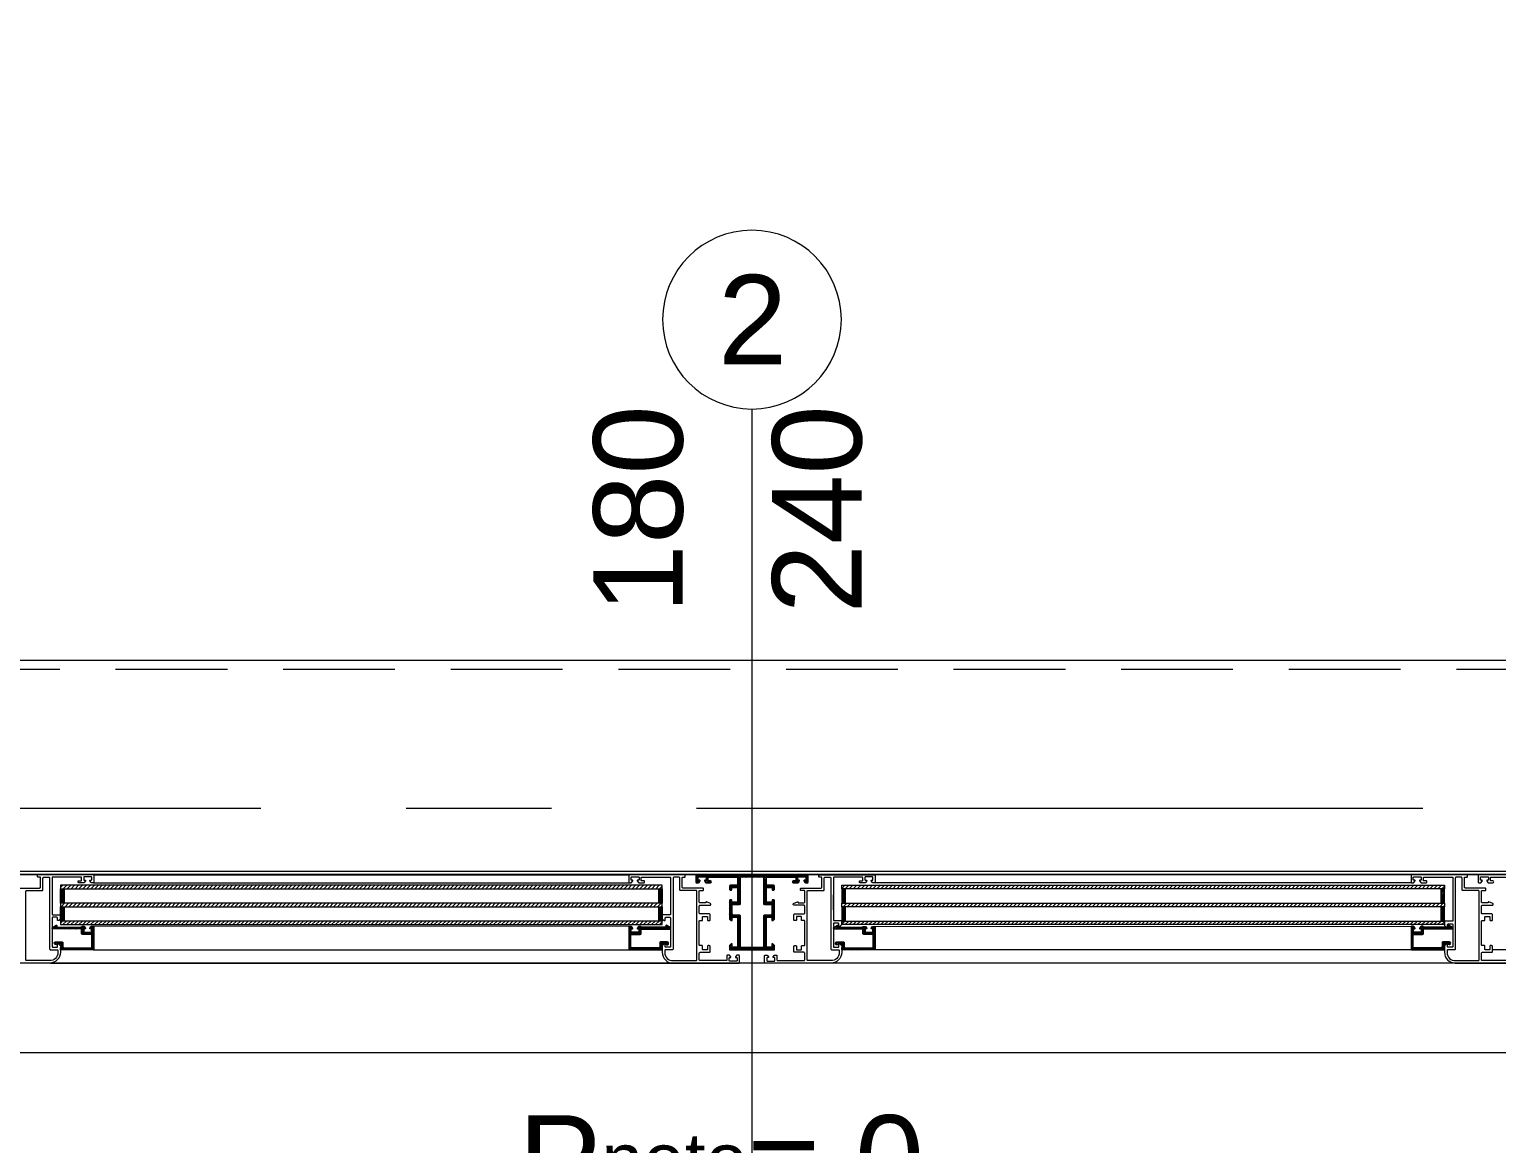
# Model space of a CAD drawing. Header units: centimetres. Extents: x 105417 to 110818, y -55119 to -48326.
# Drawn here: x 108108.4 to 108272.6, y -50709.9 to -50585.2 of the extents above; entities that cross this region are included whole.
import ezdxf

# ---------------------------------------------------------------- set-up
doc = ezdxf.new("R2010")
doc.units = ezdxf.units.CM
doc.header["$LTSCALE"] = 50
doc.header["$MEASUREMENT"] = 0
doc.linetypes.add('AXES', pattern=[2, 1.25, -0.25, 0.25, -0.25])
doc.linetypes.add('CACHE', pattern=[0.375, 0.25, -0.125])
doc.layers.get('0').update_dxf_attribs({"color": 8})
doc.layers.add('AXES', color=10, linetype='AXES')
doc.layers.add('COTE 50ème', color=1, linetype='Continuous')
doc.layers.add('MACONNERIE COUPE', color=7, linetype='Continuous', lineweight=30)
doc.layers.add('WINDOWS', color=21, linetype='Continuous', lineweight=5)
doc.styles.add('GENERATED_STYLE_1', font='arial.ttf')
doc.styles.add('RS_TXT_50', font='arial.ttf', dxfattribs={"height": 12.5})
doc.dimstyles.new('RS_50CM_LINEAIRE', dxfattribs={"dimscale": 5, "dimtxt": 12.5, "dimasz": 1.5, "dimexe": 1, "dimexo": 2.5, "dimgap": 1, "dimtad": 1, "dimdec": 1, "dimrnd": 0.5, "dimdsep": 46, "dimtxsty": 'RS_TXT_50', "dimblk1": 'ARCHTICK', "dimblk2": 'ARCHTICK', "dimsah": 1, "dimcen": 2.5, "dimdle": 1, "dimclrt": 4, "dimadec": 0, "dimazin": 2, "dimtfac": 1, "dimtdec": 1, "dimtix": 1, "dimtmove": 2, "dimatfit": 3, "dimfxl": 1, "dimtolj": 1, "dimtzin": 0, "dimarcsym": 0})
pattern_1 = [(135, (-46708.70849, -43852.52553), (-0.08838834765, -0.08838834765), [])]
pattern_2 = [(135, (-46708.9128, -43852.52553), (-0.2209708691, -0.2209708691), [])]

# ---------------------------------------------------------------- blocks, each defined once
blk = doc.blocks.new('DRITARE POS 2')
at = {"layer": 'WINDOWS'}
h = blk.add_hatch(dxfattribs=at)
h.set_pattern_fill('ANSI31', color=140, scale=2.5, angle=450)
h.set_pattern_definition(pattern_2)
h.paths.add_polyline_path([(-8.71, -80.01), (-8.71, -12.58), (-8.31, -12.58), (-8.31, -80.01)])
h.paths.add_polyline_path([(-6.71, -80.01), (-6.71, -12.58), (-6.31, -12.58), (-6.31, -80.01)])
h.paths.add_polyline_path([(-4.71, -80.02), (-4.71, -12.58), (-4.31, -12.58), (-4.31, -80.02)])
at = {"layer": 'WINDOWS', "transparency": 33554559}
h = blk.add_hatch(dxfattribs=at)
h.set_pattern_fill('ANSI31', color=140, angle=450)
h.set_pattern_definition([(135, (-46708.90849, -43835.52553), (-0.08838834765, -0.08838834765), [])])
h.paths.add_polyline_path([(-6.71, -12.58), (-8.31, -12.58), (-8.31, -12.98), (-6.71, -12.98)])
h.paths.add_polyline_path([(-4.71, -12.58), (-6.31, -12.58), (-6.31, -12.98), (-4.71, -12.98)])
h.paths.add_polyline_path([(-6.71, -79.61), (-8.31, -79.61), (-8.31, -80.01), (-6.71, -80.01)])
h.paths.add_polyline_path([(-4.71, -79.61), (-6.31, -79.61), (-6.31, -80.01), (-4.71, -80.01)])
h = blk.add_hatch(dxfattribs=at)
h.set_pattern_fill('ANSI31', color=256, angle=450)
h.set_pattern_definition([(135, (-46708.71279, -43842.46996), (-0.08838834765, -0.08838834765), [])])
h.paths.add_polyline_path([(-1.74, -12.58), (-1.74, -12.64), (-2.09, -12.64, -0.414214), (-2.15, -12.58), (-2.15, -12.21, -0.247394), (-2.13, -12.16, 1.657435), (-2.37, -12.03), (-2.37, -12.77, 0.414214), (-2.28, -12.86), (-1.81, -12.86, -0.414214), (-1.72, -12.95), (-1.72, -16, -0.414214), (-1.81, -16.09), (-3.16, -16.09, -0.414214), (-3.22, -16.03), (-3.22, -15.03, 0.414214), (-3.31, -14.93), (-3.76, -14.93, -0.414214), (-3.82, -14.88), (-3.82, -11.74, 0.737396), (-3.99, -11.69), (-4.23, -12.04, 0.603122), (-4.15, -12.19), (-4.08, -12.19, -0.414214), (-4.02, -12.25), (-4.02, -14.93), (-4.06, -14.93, 0.414214), (-4.12, -14.99), (-4.12, -15.19, 0.250765), (-4.09, -15.24), (-3.92, -15.37, 0.599022), (-3.84, -15.33), (-3.84, -15.25, -0.414214), (-3.78, -15.19), (-3.52, -15.19, -0.414214), (-3.46, -15.25), (-3.46, -16, -0.414214), (-3.52, -16.05), (-3.78, -16.05, -0.414214), (-3.84, -16), (-3.84, -15.92, 0.599022), (-3.92, -15.88), (-4.09, -16.01, 0.250765), (-4.12, -16.05), (-4.12, -16.26, 0.414214), (-4.06, -16.31), (-1.55, -16.31, 0.414214), (-1.5, -16.26), (-1.5, -12.64), (-1.5, -12.58)])
h = blk.add_hatch(dxfattribs=at)
h.set_pattern_fill('ANSI31', color=256, angle=450)
h.set_pattern_definition(pattern_1)
h.paths.add_polyline_path([(-1.49, -76.33, 0.414214), (-1.55, -76.27), (-4.06, -76.27, 0.414214), (-4.11, -76.33), (-4.11, -76.54, 0.250765), (-4.09, -76.58), (-3.92, -76.71, 0.599022), (-3.83, -76.67), (-3.83, -76.59, -0.414214), (-3.78, -76.54), (-3.51, -76.54, -0.414214), (-3.46, -76.59), (-3.46, -77.34, -0.414214), (-3.51, -77.39), (-3.78, -77.39, -0.414214), (-3.83, -77.34), (-3.83, -77.26, 0.599022), (-3.92, -77.22), (-4.09, -77.35, 0.250765), (-4.11, -77.39), (-4.11, -77.6, 0.414214), (-4.06, -77.66), (-4.02, -77.66), (-4.02, -80.34, -0.414214), (-4.07, -80.4), (-4.15, -80.4, 0.603122), (-4.23, -80.55), (-3.98, -80.9, 0.737396), (-3.81, -80.85), (-3.81, -77.71, -0.414214), (-3.76, -77.66), (-3.31, -77.66, 0.414214), (-3.22, -77.56), (-3.22, -76.55, -0.414214), (-3.16, -76.5), (-1.81, -76.5, -0.414214), (-1.72, -76.59), (-1.72, -79.63, -0.414214), (-1.81, -79.73), (-2.28, -79.73, 0.414214), (-2.37, -79.82), (-2.37, -80.56, 1.657435), (-2.12, -80.43, -0.247394), (-2.15, -80.38), (-2.15, -80.01, -0.414214), (-2.09, -79.95), (-1.74, -79.95), (-1.74, -80.01), (-1.49, -80.01), (-1.49, -79.95)])
at = {"layer": 'WINDOWS'}
h = blk.add_hatch(dxfattribs=at)
h.set_pattern_fill('ANSI31', color=256, angle=450)
h.set_pattern_definition(pattern_1)
h.paths.add_polyline_path([(-9.61, -85.22, -0.414214), (-9.56, -85.16), (-9.26, -85.16, -0.414214), (-9.2, -85.22), (-9.2, -85.44, 1), (-9, -85.44), (-9, -84.9, 0.250765), (-9.02, -84.86), (-9.19, -84.74, 0.599022), (-9.28, -84.79), (-9.28, -84.87, -0.414214), (-9.33, -84.92), (-9.59, -84.92, -0.414214), (-9.65, -84.87), (-9.65, -84.08, -0.414214), (-9.59, -84.03), (-9.33, -84.03, -0.414214), (-9.28, -84.08), (-9.28, -84.19, 0.599022), (-9.19, -84.24), (-9.02, -84.13, 0.250765), (-9, -84.08), (-9, -83.84, 0.414214), (-9.05, -83.78), (-9.84, -83.78, 0.414214), (-9.89, -83.84), (-9.89, -90.06), (-9.89, -96.27, 0.414214), (-9.84, -96.33), (-9.05, -96.33, 0.414214), (-9, -96.27), (-9, -96.03, 0.250765), (-9.02, -95.98), (-9.19, -95.87, 0.599022), (-9.28, -95.92), (-9.28, -96.03, -0.414214), (-9.33, -96.08), (-9.59, -96.08, -0.414214), (-9.65, -96.03), (-9.65, -95.24, -0.414214), (-9.59, -95.19), (-9.33, -95.19, -0.414214), (-9.28, -95.24), (-9.28, -95.32, 0.599022), (-9.19, -95.37), (-9.02, -95.25, 0.250765), (-9, -95.21), (-9, -94.68, 1), (-9.2, -94.68), (-9.2, -94.89, -0.414214), (-9.26, -94.95), (-9.56, -94.95, -0.414214), (-9.61, -94.89), (-9.61, -91.72, -0.414214), (-9.56, -91.66), (-8.83, -91.66, -0.414214), (-8.74, -91.75), (-8.74, -92.41, 0.414214), (-8.55, -92.59), (-8.29, -92.59, 0.198912), (-8.25, -92.58), (-8.19, -92.52, 0.198912), (-8.18, -92.48), (-8.18, -92.37, 0.414214), (-8.23, -92.31), (-8.4, -92.31, -0.414214), (-8.46, -92.26), (-8.46, -91.75, -0.414214), (-8.36, -91.66), (-6.91, -91.66, -0.414214), (-6.81, -91.75), (-6.81, -92.26, -0.414214), (-6.87, -92.31), (-7.04, -92.31, 0.414214), (-7.09, -92.37), (-7.09, -92.48, 0.198912), (-7.08, -92.52), (-7.02, -92.58, 0.198912), (-6.98, -92.59), (-4.97, -92.59, 0.198912), (-4.93, -92.58), (-4.78, -92.42, 0.198912), (-4.76, -92.38), (-4.76, -92.31, 0.414214), (-4.82, -92.26), (-5, -92.26, -0.340481), (-5.13, -92.16), (-5.13, -91.75, -0.414214), (-5.04, -91.66), (-1.87, -91.66, -0.414214), (-1.77, -91.75), (-1.77, -92.16, -0.414214), (-1.87, -92.26), (-2.09, -92.26, 0.414214), (-2.15, -92.31), (-2.15, -92.38, 0.198912), (-2.13, -92.42), (-1.98, -92.58, 0.198912), (-1.94, -92.59), (-1.55, -92.59, 0.414214), (-1.49, -92.54), (-1.49, -90.06), (-1.49, -87.57, 0.414214), (-1.55, -87.52), (-1.94, -87.52, 0.198912), (-1.98, -87.53), (-2.13, -87.69, 0.198912), (-2.15, -87.73), (-2.15, -87.8, 0.414214), (-2.09, -87.85), (-1.87, -87.85, -0.414214), (-1.77, -87.95), (-1.77, -88.36, -0.414214), (-1.87, -88.45), (-5.04, -88.45, -0.414214), (-5.13, -88.36), (-5.13, -87.95, -0.340481), (-5, -87.85), (-4.82, -87.85, 0.414214), (-4.76, -87.8), (-4.76, -87.73, 0.198912), (-4.78, -87.69), (-4.93, -87.53, 0.198912), (-4.97, -87.52), (-6.98, -87.52, 0.198912), (-7.02, -87.53), (-7.08, -87.59, 0.198912), (-7.09, -87.63), (-7.09, -87.74, 0.414214), (-7.04, -87.8), (-6.87, -87.8, -0.414214), (-6.81, -87.85), (-6.81, -88.36, -0.414214), (-6.91, -88.45), (-8.36, -88.45, -0.414214), (-8.46, -88.36), (-8.46, -87.85, -0.414214), (-8.4, -87.8), (-8.23, -87.8, 0.414214), (-8.18, -87.74), (-8.18, -87.63, 0.198912), (-8.19, -87.59), (-8.25, -87.53, 0.198912), (-8.29, -87.52), (-8.55, -87.52, 0.414214), (-8.74, -87.7), (-8.74, -88.36, -0.414214), (-8.83, -88.45), (-9.56, -88.45, -0.414214), (-9.61, -88.39)])
h.paths.add_polyline_path([(-9.56, -88.73), (-6.63, -88.73), (-6.53, -88.64), (-6.53, -87.89), (-6.44, -87.8), (-5.51, -87.8), (-5.41, -87.89), (-5.41, -88.64), (-5.32, -88.73), (-1.83, -88.73), (-1.77, -88.79), (-1.77, -90.06), (-1.77, -91.32), (-1.83, -91.38), (-5.32, -91.38), (-5.41, -91.47), (-5.41, -92.22), (-5.51, -92.31), (-6.44, -92.31), (-6.53, -92.22), (-6.53, -91.47), (-6.63, -91.38), (-9.56, -91.38), (-9.61, -91.32), (-9.61, -90.06), (-9.61, -88.79)], flags=16)
h = blk.add_hatch(dxfattribs=at)
h.set_pattern_fill('ANSI31', color=140, scale=2.5, angle=450)
h.set_pattern_definition(pattern_2)
h.paths.add_polyline_path([(-8.71, -100.09), (-8.71, -167.42), (-8.31, -167.42), (-8.31, -100.09)])
h.paths.add_polyline_path([(-6.71, -100.09), (-6.71, -167.42), (-6.31, -167.42), (-6.31, -100.09)])
h.paths.add_polyline_path([(-4.71, -100.09), (-4.71, -167.42), (-4.31, -167.42), (-4.31, -100.09)])
at = {"layer": 'WINDOWS', "transparency": 33554559}
h = blk.add_hatch(dxfattribs=at)
h.set_pattern_fill('ANSI31', color=140, angle=450)
h.set_pattern_definition([(135, (-46708.90849, -43869.52553), (-0.08838834765, -0.08838834765), [])])
h.paths.add_polyline_path([(-6.71, -167.42), (-8.31, -167.42), (-8.31, -167.02), (-6.71, -167.02)])
h.paths.add_polyline_path([(-4.71, -167.42), (-6.31, -167.42), (-6.31, -167.02), (-4.71, -167.02)])
h.paths.add_polyline_path([(-6.71, -100.49), (-8.31, -100.49), (-8.31, -100.09), (-6.71, -100.09)])
h.paths.add_polyline_path([(-4.71, -100.49), (-6.31, -100.49), (-6.31, -100.09), (-4.71, -100.09)])
h = blk.add_hatch(dxfattribs=at)
h.set_pattern_fill('ANSI31', color=256, angle=450)
h.set_pattern_definition(pattern_1)
h.paths.add_polyline_path([(-1.49, -100.16), (-1.49, -100.1), (-1.74, -100.1), (-1.74, -100.16), (-2.09, -100.16, -0.414214), (-2.15, -100.1), (-2.15, -99.73, -0.247394), (-2.12, -99.68, 1.657435), (-2.37, -99.55), (-2.37, -100.29, 0.414214), (-2.28, -100.38), (-1.81, -100.38, -0.414214), (-1.72, -100.48), (-1.72, -103.52, -0.414214), (-1.81, -103.61), (-3.16, -103.61, -0.414214), (-3.22, -103.56), (-3.22, -102.55, 0.414214), (-3.31, -102.46), (-3.76, -102.46, -0.414214), (-3.81, -102.4), (-3.81, -99.26, 0.737396), (-3.98, -99.21), (-4.23, -99.57, 0.603122), (-4.15, -99.71), (-4.07, -99.71, -0.414214), (-4.02, -99.77), (-4.02, -102.46), (-4.06, -102.46, 0.414214), (-4.11, -102.51), (-4.11, -102.72, 0.250765), (-4.09, -102.76), (-3.92, -102.89, 0.599022), (-3.83, -102.85), (-3.83, -102.77, -0.414214), (-3.78, -102.72), (-3.51, -102.72, -0.414214), (-3.46, -102.77), (-3.46, -103.52, -0.414214), (-3.51, -103.58), (-3.78, -103.58, -0.414214), (-3.83, -103.52), (-3.83, -103.44, 0.599022), (-3.92, -103.4), (-4.09, -103.53, 0.250765), (-4.11, -103.58), (-4.11, -103.78, 0.414214), (-4.06, -103.84), (-1.55, -103.84, 0.414214), (-1.49, -103.78)])
h = blk.add_hatch(dxfattribs=at)
h.set_pattern_fill('ANSI31', color=256, angle=450)
h.set_pattern_definition([(135, (-46708.71279, -43862.46996), (-0.08838834765, -0.08838834765), [])])
h.paths.add_polyline_path([(-1.72, -167.05, -0.414214), (-1.81, -167.14), (-2.28, -167.14, 0.414214), (-2.37, -167.23), (-2.37, -167.97, 1.835735), (-2.15, -167.82), (-2.15, -167.36), (-1.74, -167.36), (-1.5, -167.42), (-1.5, -163.74, 0.414214), (-1.55, -163.69), (-4.06, -163.69, 0.414214), (-4.12, -163.74), (-4.12, -163.95, 0.250765), (-4.09, -163.99), (-3.92, -164.12, 0.599022), (-3.84, -164.08), (-3.84, -163.95), (-3.46, -163.95), (-3.46, -164.81), (-3.84, -164.81), (-3.84, -164.67, 0.649779), (-3.93, -164.63), (-4.1, -164.76, 0.212283), (-4.12, -164.81), (-4.12, -165.01, 0.414214), (-4.06, -165.07), (-4.02, -165.07), (-4.02, -167.81), (-4.15, -167.81, 0.603122), (-4.23, -167.96), (-3.99, -168.31, 0.737396), (-3.82, -168.26), (-3.82, -165.07), (-3.31, -165.07, 0.414214), (-3.22, -164.97), (-3.22, -163.91), (-1.81, -163.91, -0.414214), (-1.72, -164)])
at = {"layer": 'WINDOWS', "color": 165, "linetype": 'CACHE'}
blk.add_line((-32.9, -180), (-32.9, 0), dxfattribs=at)
at = {"layer": 'WINDOWS'}
for p, q in [((-1.5, -4.97), (-1.5, -7.22)), ((-9.9, -8.75), (-9.9, -10.08)), ((-0.01, -11.48), (0, -81.19)), ((-9.89, -16.28), (-9.89, -76.34)), ((-9, -16.26), (-9, -76.34)), ((-4.11, -76.33), (-4.12, -16.26)), ((-1.5, -16.26), (-1.49, -76.33)), ((-5.98, -80.95), (-7.66, -80.95)), ((-0.01, -168.52), (0, -98.92)), ((-9.89, -163.72), (-9.89, -103.78)), ((-9, -163.74), (-9, -103.78)), ((-4.11, -103.78), (-4.12, -163.74)), ((-1.5, -163.74), (-1.49, -103.78)), ((-9.9, -171.27), (-9.9, -169.89))]:
    blk.add_line(p, q, dxfattribs=at)
at = {"layer": 'WINDOWS', "color": 165}
blk.add_line((-61.99, -90.06), (34.01, -90.06), dxfattribs=at)
for points in [[(-9.9, 0), (-9.9, -180), (-33.9, -180), (-33.9, 0)], [(-10.3, -179.6), (-10.3, -0.4), (-9.9, 0), (-9.9, -180)], [(0, 0), (0, -180), (10, -180), (10, 0)]]:
    blk.add_lwpolyline(points, close=True, dxfattribs=at)
at = {"layer": 'WINDOWS'}
for points in [[(-9.9, -0.06), (-9.9, -8.75, 0.414214), (-9.84, -8.81), (-9.06, -8.81, 0.414214), (-9, -8.75), (-9, -8.51, 0.250765), (-9.03, -8.47), (-9.19, -8.35, 0.599022), (-9.28, -8.4), (-9.28, -8.51, -0.414214), (-9.34, -8.57), (-9.6, -8.57, -0.414214), (-9.65, -8.51), (-9.65, -7.73, -0.414214), (-9.6, -7.67), (-9.34, -7.67, -0.414214), (-9.28, -7.73), (-9.28, -7.8, 0.599022), (-9.19, -7.85), (-9.03, -7.74, 0.250765), (-9, -7.69), (-9, -7.16, 1), (-9.21, -7.16), (-9.21, -7.37, -0.414214), (-9.26, -7.43), (-9.56, -7.43, -0.414214), (-9.62, -7.37), (-9.62, -4.2, -0.414214)], [(-0.28, -5.39), (-0.28, -8.34, -0.414214), (-0.38, -8.44), (-1.12, -8.44, -0.414214), (-1.22, -8.34), (-1.22, -7.32, 0.414214), (-1.31, -7.22), (-1.87, -7.22, 0.414214), (-1.96, -7.32), (-1.96, -7.45, 0.414214), (-1.91, -7.5), (-1.55, -7.5, -0.414214), (-1.5, -7.56), (-1.5, -8.01, -0.414214), (-1.55, -8.06), (-1.91, -8.06, 0.414214), (-1.96, -8.12), (-1.96, -8.38, -0.414214), (-2.02, -8.44), (-4.71, -8.44, -0.414214), (-4.76, -8.38), (-4.76, -8.12, 0.414214), (-4.82, -8.06), (-5.17, -8.06, -0.414214), (-5.23, -8.01), (-5.23, -7.56, -0.414214), (-5.17, -7.5), (-4.82, -7.5, 0.414214), (-4.76, -7.45), (-4.76, -7.32, 0.414214), (-4.86, -7.22), (-5.42, -7.22, 0.414214), (-5.51, -7.32), (-5.51, -8.34, -0.414214), (-5.6, -8.44), (-6.39, -8.44, -0.414214), (-6.48, -8.34), (-6.48, -7.22, 0.809546), (-6.66, -7.19), (-6.85, -7.61, 0.543142), (-6.8, -7.69, -0.414214), (-6.74, -7.75), (-6.74, -8.34, -0.414214), (-6.84, -8.44), (-8.07, -8.44, -0.414214), (-8.12, -8.38), (-8.12, -8.03, 0.414214), (-8.18, -7.97), (-8.35, -7.97, 0.414214), (-8.4, -8.03), (-8.4, -10.25, -0.414214), (-8.5, -10.34), (-9.56, -10.34, -0.414214), (-9.62, -10.29), (-9.62, -10.08, 0.414214), (-9.67, -10.02), (-9.84, -10.02, 0.414214), (-9.9, -10.08), (-9.9, -16.26, 0.414214), (-9.84, -16.31), (-9.06, -16.31, 0.414214), (-9, -16.26), (-9, -16.05, 0.250765), (-9.03, -16.01), (-9.19, -15.88, 0.599022), (-9.28, -15.92), (-9.28, -16.02, -0.414214), (-9.34, -16.07), (-9.6, -16.07, -0.414214), (-9.65, -16.02), (-9.65, -15.23, -0.414214), (-9.6, -15.18), (-9.34, -15.18, -0.414214), (-9.28, -15.23), (-9.28, -15.33, 0.599022), (-9.19, -15.37), (-9.03, -15.24, 0.250765), (-9, -15.19), (-9, -14.62, 0.414214), (-9.06, -14.56), (-9.15, -14.56, 0.414214), (-9.21, -14.62), (-9.21, -14.88, -0.414214), (-9.26, -14.93), (-9.56, -14.93, -0.414214), (-9.62, -14.88), (-9.62, -11.7, -0.414214), (-9.56, -11.65), (-4.73, -11.65, -0.414214), (-4.68, -11.7), (-4.68, -12.53, 0.414214), (-4.62, -12.58), (-4.23, -12.58, 0.198912), (-4.19, -12.56), (-4.04, -12.41, 0.198912), (-4.02, -12.37), (-4.02, -12.3, 0.414214), (-4.08, -12.25), (-4.3, -12.25, -0.414214), (-4.4, -12.15), (-4.4, -11.74, -0.414214), (-4.3, -11.65), (-1.87, -11.65, -0.414214), (-1.78, -11.74), (-1.78, -12.15, -0.414214), (-1.87, -12.25), (-2.09, -12.25, 0.414214), (-2.15, -12.3), (-2.15, -12.37, 0.198912), (-2.13, -12.41), (-1.98, -12.56, 0.198912), (-1.94, -12.58), (-1.22, -12.58, 0.414214), (0, -11.37), (0, -4.01, 0.414214)], [(-8.4, -171.97), (-8.4, -169.75, 0.414214), (-8.5, -169.66), (-9.56, -169.66, 0.414214), (-9.62, -169.71), (-9.62, -169.92, -0.414214), (-9.67, -169.98), (-9.84, -169.98, -0.414214), (-9.9, -169.92), (-9.9, -163.74, -0.414214), (-9.84, -163.69), (-9.06, -163.69, -0.414214), (-9, -163.74), (-9, -163.95, -0.250765), (-9.03, -163.99), (-9.19, -164.12, -0.599022), (-9.28, -164.08), (-9.28, -163.98, 0.414214), (-9.34, -163.93), (-9.6, -163.93, 0.414214), (-9.65, -163.98), (-9.65, -164.77, 0.414214), (-9.6, -164.82), (-9.34, -164.82, 0.414214), (-9.28, -164.77), (-9.28, -164.67, -0.599022), (-9.19, -164.63), (-9.03, -164.76, -0.250765), (-9, -164.81), (-9, -165.38, -0.414214), (-9.06, -165.44), (-9.15, -165.44, -0.414214), (-9.21, -165.38), (-9.21, -165.12, 0.414214), (-9.26, -165.07), (-9.56, -165.07, 0.414214), (-9.62, -165.12), (-9.62, -168.3, 0.414214), (-9.56, -168.35), (-5.47, -168.35, 0.414214), (-5.42, -168.3), (-5.42, -167.47, -0.414214), (-5.36, -167.42), (-4.97, -167.42, -0.198912), (-4.93, -167.44), (-4.78, -167.59, -0.198912), (-4.76, -167.63), (-4.76, -167.7, -0.414214), (-4.82, -167.75), (-5.04, -167.75, 0.414214), (-5.14, -167.85), (-5.14, -168.26, 0.414214), (-5.04, -168.35), (-1.87, -168.35, 0.414214), (-1.78, -168.26), (-1.78, -167.85, 0.414214), (-1.87, -167.75), (-2.09, -167.75, -0.414214), (-2.15, -167.7), (-2.15, -167.63, -0.198912), (-2.13, -167.59), (-1.98, -167.44, -0.198912), (-1.94, -167.42), (-1.22, -167.42, -0.414214), (0, -168.63), (0, -175.99, -0.414214)]]:
    blk.add_lwpolyline(points, format="xyb", dxfattribs=at)
for points in [[(-9.9, -180), (-9.9, 0), (0, 0), (0, -180)], [(-1.77, -90.06), (-1.77, -88.79), (-1.83, -88.73), (-5.32, -88.73), (-5.41, -88.64), (-5.41, -87.89), (-5.51, -87.8), (-6.44, -87.8), (-6.53, -87.89), (-6.53, -88.64), (-6.63, -88.73), (-9.56, -88.73), (-9.61, -88.79), (-9.61, -90.06), (-9.61, -91.32), (-9.56, -91.38), (-6.63, -91.38), (-6.53, -91.47), (-6.53, -92.22), (-6.44, -92.31), (-5.51, -92.31), (-5.41, -92.22), (-5.41, -91.47), (-5.32, -91.38), (-1.83, -91.38), (-1.77, -91.32)]]:
    blk.add_lwpolyline(points, close=True, dxfattribs=at)
for points in [[(-1.5, -12.21, 0.414214), (-1.4, -12.3), (-1.18, -12.3), (-1.18, -12.3, 0.414214), (-0.28, -11.37), (-0.28, -8.77, 0.414214), (-0.34, -8.72), (-8.07, -8.72, 0.414214), (-8.12, -8.77), (-8.12, -10.53, -0.414214), (-8.22, -10.62), (-9.52, -10.62, 0.414214), (-9.62, -10.71), (-9.62, -11.27, 0.414214), (-9.52, -11.37), (-1.59, -11.37, -0.414214), (-1.5, -11.46)], [(-1.74, -12.64), (-2.09, -12.64, -0.414214), (-2.15, -12.58), (-2.15, -12.21, -0.247394), (-2.13, -12.16, 1.657435), (-2.37, -12.03), (-2.37, -12.77, 0.414214), (-2.28, -12.86), (-1.81, -12.86, -0.414214), (-1.72, -12.95), (-1.72, -16, -0.414214), (-1.81, -16.09), (-3.16, -16.09, -0.414214), (-3.22, -16.03), (-3.22, -15.03, 0.414214), (-3.31, -14.93), (-3.76, -14.93, -0.414214), (-3.82, -14.88), (-3.82, -11.74, 0.737396), (-3.99, -11.69), (-4.23, -12.04, 0.603122), (-4.15, -12.19), (-4.08, -12.19, -0.414214), (-4.02, -12.25), (-4.02, -14.93), (-4.06, -14.93, 0.414214), (-4.12, -14.99), (-4.12, -15.19, 0.250765), (-4.09, -15.24), (-3.92, -15.37, 0.599022), (-3.84, -15.33), (-3.84, -15.25, -0.414214), (-3.78, -15.19), (-3.52, -15.19, -0.414214), (-3.46, -15.25), (-3.46, -16, -0.414214), (-3.52, -16.05), (-3.78, -16.05, -0.414214), (-3.84, -16), (-3.84, -15.92, 0.599022), (-3.92, -15.88), (-4.09, -16.01, 0.250765), (-4.12, -16.05), (-4.12, -16.26, 0.414214), (-4.06, -16.31), (-1.55, -16.31, 0.414214), (-1.5, -16.26), (-1.5, -12.64), (-1.5, -12.58), (-1.74, -12.58)], [(0, -88.58, -0.414214), (-0.06, -88.64), (-0.84, -88.64, -0.414214), (-0.9, -88.58), (-0.9, -88.38, -0.250765), (-0.87, -88.33), (-0.7, -88.2, -0.599022), (-0.62, -88.24), (-0.62, -88.34, 0.414214), (-0.56, -88.39), (-0.3, -88.39, 0.414214), (-0.24, -88.34), (-0.24, -87.55, 0.414214), (-0.3, -87.5), (-0.56, -87.5, 0.414214), (-0.62, -87.55), (-0.62, -87.65, -0.599022), (-0.7, -87.69), (-0.87, -87.56, -0.250765), (-0.9, -87.52), (-0.9, -87.31, -0.414214), (-0.84, -87.26), (-0.34, -87.26, 0.414214), (-0.28, -87.2), (-0.28, -84.25, 0.414214), (-0.37, -84.16), (-1.12, -84.16, 0.414214), (-1.21, -84.25), (-1.21, -85.28, -0.414214), (-1.31, -85.37), (-1.87, -85.37, -0.414214), (-1.96, -85.28), (-1.96, -85.15, -0.414214), (-1.9, -85.09), (-1.55, -85.09, 0.414214), (-1.49, -85.03), (-1.49, -84.59, 0.414214), (-1.55, -84.53), (-1.9, -84.53, -0.414214), (-1.96, -84.47), (-1.96, -84.21, 0.414214), (-2.02, -84.16), (-4.7, -84.16, 0.414214), (-4.76, -84.21), (-4.76, -84.47, -0.414214), (-4.82, -84.53), (-5.17, -84.53, 0.414214), (-5.23, -84.59), (-5.23, -85.03, 0.414214), (-5.17, -85.09), (-4.82, -85.09, -0.414214), (-4.76, -85.15), (-4.76, -85.28, -0.414214), (-4.85, -85.37), (-5.41, -85.37, -0.414214), (-5.51, -85.28), (-5.51, -84.25, 0.414214), (-5.6, -84.16), (-6.38, -84.16, 0.414214), (-6.48, -84.25), (-6.48, -85.37, -0.809546), (-6.66, -85.41), (-6.85, -84.98, -0.543142), (-6.79, -84.9, 0.414214), (-6.74, -84.85), (-6.74, -84.25, 0.414214), (-6.83, -84.16), (-8.06, -84.16, 0.414214), (-8.12, -84.21), (-8.12, -84.57, -0.414214), (-8.18, -84.62), (-8.34, -84.62, -0.414214), (-8.4, -84.57), (-8.4, -82.35, 0.414214), (-8.49, -82.25), (-9.56, -82.25, 0.414214), (-9.61, -82.31), (-9.61, -82.51, -0.414214), (-9.67, -82.57), (-9.84, -82.57, -0.414214), (-9.89, -82.51), (-9.89, -76.34, -0.414214), (-9.84, -76.28), (-9.05, -76.28, -0.414214), (-9, -76.34), (-9, -76.54, -0.250765), (-9.02, -76.59), (-9.19, -76.72, -0.599022), (-9.28, -76.67), (-9.28, -76.58, 0.414214), (-9.33, -76.52), (-9.59, -76.52, 0.414214), (-9.65, -76.58), (-9.65, -77.36, 0.414214), (-9.59, -77.42), (-9.33, -77.42, 0.414214), (-9.28, -77.36), (-9.28, -77.27, -0.599022), (-9.19, -77.22), (-9.02, -77.35, -0.250765), (-9, -77.4), (-9, -77.98, -0.414214), (-9.05, -78.03), (-9.15, -78.03, -0.414214), (-9.2, -77.98), (-9.2, -77.72, 0.414214), (-9.26, -77.66), (-9.56, -77.66, 0.414214), (-9.61, -77.72), (-9.61, -80.89, 0.414214), (-9.56, -80.95), (-4.82, -80.95, 0.414214), (-4.76, -80.89), (-4.76, -80.07, -0.414214), (-4.71, -80.01), (-4.32, -80.01, -0.198912), (-4.28, -80.03), (-4.13, -80.18, -0.198912), (-4.11, -80.22), (-4.11, -80.29, -0.414214), (-4.17, -80.35), (-4.39, -80.35, 0.414214), (-4.48, -80.44), (-4.48, -80.85, 0.414214), (-4.39, -80.95), (-1.87, -80.95, 0.414214), (-1.77, -80.85), (-1.77, -80.44, 0.414214), (-1.87, -80.35), (-2.09, -80.35, -0.414214), (-2.15, -80.29), (-2.15, -80.22, -0.198912), (-2.13, -80.18), (-1.98, -80.03, -0.198912), (-1.94, -80.01), (-1.21, -80.01, -0.414214), (0, -81.23)], [(-1.74, -79.95), (-2.09, -79.95, 0.414214), (-2.15, -80.01), (-2.15, -80.38, 0.247394), (-2.12, -80.43, -1.657435), (-2.37, -80.56), (-2.37, -79.82, -0.414214), (-2.28, -79.73), (-1.81, -79.73, 0.414214), (-1.72, -79.63), (-1.72, -76.59, 0.414214), (-1.81, -76.5), (-3.16, -76.5, 0.414214), (-3.22, -76.55), (-3.22, -77.56, -0.414214), (-3.31, -77.66), (-3.76, -77.66, 0.414214), (-3.81, -77.71), (-3.81, -80.85, -0.737396), (-3.98, -80.9), (-4.23, -80.55, -0.603122), (-4.15, -80.4), (-4.07, -80.4, 0.414214), (-4.02, -80.34), (-4.02, -77.66), (-4.06, -77.66, -0.414214), (-4.11, -77.6), (-4.11, -77.39, -0.250765), (-4.09, -77.35), (-3.92, -77.22, -0.599022), (-3.83, -77.26), (-3.83, -77.34, 0.414214), (-3.78, -77.39), (-3.51, -77.39, 0.414214), (-3.46, -77.34), (-3.46, -76.59, 0.414214), (-3.51, -76.54), (-3.78, -76.54, 0.414214), (-3.83, -76.59), (-3.83, -76.67, -0.599022), (-3.92, -76.71), (-4.09, -76.58, -0.250765), (-4.11, -76.54), (-4.11, -76.33, -0.414214), (-4.06, -76.27), (-1.55, -76.27, -0.414214), (-1.49, -76.33), (-1.49, -79.95), (-1.49, -80.01), (-1.74, -80.01)], [(-1.49, -80.39, -0.414214), (-1.4, -80.29), (-1.18, -80.29), (-1.18, -80.29, -0.414214), (-0.28, -81.23), (-0.28, -83.82, -0.414214), (-0.34, -83.88), (-8.06, -83.88, -0.414214), (-8.12, -83.82), (-8.12, -82.07, 0.414214), (-8.21, -81.97), (-9.52, -81.97, -0.414214), (-9.61, -81.88), (-9.61, -81.32, -0.414214), (-9.52, -81.23), (-1.59, -81.23, 0.414214), (-1.49, -81.13)], [(-1.49, -90.06), (-1.49, -87.57, 0.414214), (-1.55, -87.52), (-1.94, -87.52, 0.198912), (-1.98, -87.53), (-2.13, -87.69, 0.198912), (-2.15, -87.73), (-2.15, -87.8, 0.414214), (-2.09, -87.85), (-1.87, -87.85, -0.414214), (-1.77, -87.95), (-1.77, -88.36, -0.414214), (-1.87, -88.45), (-5.04, -88.45, -0.414214), (-5.13, -88.36), (-5.13, -87.95, -0.340481), (-5, -87.85), (-4.82, -87.85, 0.414214), (-4.76, -87.8), (-4.76, -87.73, 0.198912), (-4.78, -87.69), (-4.93, -87.53, 0.198912), (-4.97, -87.52), (-6.98, -87.52, 0.198912), (-7.02, -87.53), (-7.08, -87.59, 0.198912), (-7.09, -87.63), (-7.09, -87.74, 0.414214), (-7.04, -87.8), (-6.87, -87.8, -0.414214), (-6.81, -87.85), (-6.81, -88.36, -0.414214), (-6.91, -88.45), (-8.36, -88.45, -0.414214), (-8.46, -88.36), (-8.46, -87.85, -0.414214), (-8.4, -87.8), (-8.23, -87.8, 0.414214), (-8.18, -87.74), (-8.18, -87.63, 0.198912), (-8.19, -87.59), (-8.25, -87.53, 0.198912), (-8.29, -87.52), (-8.55, -87.52, 0.414214), (-8.74, -87.7), (-8.74, -88.36, -0.414214), (-8.83, -88.45), (-9.56, -88.45, -0.414214), (-9.61, -88.39), (-9.61, -85.22, -0.414214), (-9.56, -85.16), (-9.26, -85.16, -0.414214), (-9.2, -85.22), (-9.2, -85.44, 1), (-9, -85.44), (-9, -84.9, 0.250765), (-9.02, -84.86), (-9.19, -84.74, 0.599022), (-9.28, -84.79), (-9.28, -84.87, -0.414214), (-9.33, -84.92), (-9.59, -84.92, -0.414214), (-9.65, -84.87), (-9.65, -84.08, -0.414214), (-9.59, -84.03), (-9.33, -84.03, -0.414214), (-9.28, -84.08), (-9.28, -84.19, 0.599022), (-9.19, -84.24), (-9.02, -84.13, 0.250765), (-9, -84.08), (-9, -83.84, 0.414214), (-9.05, -83.78), (-9.84, -83.78, 0.414214), (-9.89, -83.84), (-9.89, -90.06), (-9.89, -96.27, 0.414214), (-9.84, -96.33), (-9.05, -96.33, 0.414214), (-9, -96.27), (-9, -96.03, 0.250765), (-9.02, -95.98), (-9.19, -95.87, 0.599022), (-9.28, -95.92), (-9.28, -96.03, -0.414214), (-9.33, -96.08), (-9.59, -96.08, -0.414214), (-9.65, -96.03), (-9.65, -95.24, -0.414214), (-9.59, -95.19), (-9.33, -95.19, -0.414214), (-9.28, -95.24), (-9.28, -95.32, 0.599022), (-9.19, -95.37), (-9.02, -95.25, 0.250765), (-9, -95.21), (-9, -94.68, 1), (-9.2, -94.68), (-9.2, -94.89, -0.414214), (-9.26, -94.95), (-9.56, -94.95, -0.414214), (-9.61, -94.89), (-9.61, -91.72, -0.414214), (-9.56, -91.66), (-8.83, -91.66, -0.414214), (-8.74, -91.75), (-8.74, -92.41, 0.414214), (-8.55, -92.59), (-8.29, -92.59, 0.198912), (-8.25, -92.58), (-8.19, -92.52, 0.198912), (-8.18, -92.48), (-8.18, -92.37, 0.414214), (-8.23, -92.31), (-8.4, -92.31, -0.414214), (-8.46, -92.26), (-8.46, -91.75, -0.414214), (-8.36, -91.66), (-6.91, -91.66, -0.414214), (-6.81, -91.75), (-6.81, -92.26, -0.414214), (-6.87, -92.31), (-7.04, -92.31, 0.414214), (-7.09, -92.37), (-7.09, -92.48, 0.198912), (-7.08, -92.52), (-7.02, -92.58, 0.198912), (-6.98, -92.59), (-4.97, -92.59, 0.198912), (-4.93, -92.58), (-4.78, -92.42, 0.198912), (-4.76, -92.38), (-4.76, -92.31, 0.414214), (-4.82, -92.26), (-5, -92.26, -0.340481), (-5.13, -92.16), (-5.13, -91.75, -0.414214), (-5.04, -91.66), (-1.87, -91.66, -0.414214), (-1.77, -91.75), (-1.77, -92.16, -0.414214), (-1.87, -92.26), (-2.09, -92.26, 0.414214), (-2.15, -92.31), (-2.15, -92.38, 0.198912), (-2.13, -92.42), (-1.98, -92.58, 0.198912), (-1.94, -92.59), (-1.55, -92.59, 0.414214), (-1.49, -92.54)], [(0, -91.53, 0.414214), (-0.06, -91.47), (-0.84, -91.47, 0.414214), (-0.9, -91.53), (-0.9, -91.74, 0.250765), (-0.87, -91.78), (-0.7, -91.91, 0.599022), (-0.62, -91.87), (-0.62, -91.77, -0.414214), (-0.56, -91.72), (-0.3, -91.72, -0.414214), (-0.24, -91.77), (-0.24, -92.56, -0.414214), (-0.3, -92.61), (-0.56, -92.61, -0.414214), (-0.62, -92.56), (-0.62, -92.46, 0.599022), (-0.7, -92.42), (-0.87, -92.55, 0.250765), (-0.9, -92.59), (-0.9, -92.8, 0.414214), (-0.84, -92.86), (-0.34, -92.86, -0.414214), (-0.28, -92.91), (-0.28, -95.86, -0.414214), (-0.37, -95.95), (-1.12, -95.95, -0.414214), (-1.21, -95.86), (-1.21, -94.83, 0.414214), (-1.31, -94.74), (-1.87, -94.74, 0.414214), (-1.96, -94.83), (-1.96, -94.96, 0.414214), (-1.9, -95.02), (-1.55, -95.02, -0.414214), (-1.49, -95.08), (-1.49, -95.52, -0.414214), (-1.55, -95.58), (-1.9, -95.58, 0.414214), (-1.96, -95.64), (-1.96, -95.9, -0.414214), (-2.02, -95.95), (-4.7, -95.95, -0.414214), (-4.76, -95.9), (-4.76, -95.64, 0.414214), (-4.82, -95.58), (-5.17, -95.58, -0.414214), (-5.23, -95.52), (-5.23, -95.08, -0.414214), (-5.17, -95.02), (-4.82, -95.02, 0.414214), (-4.76, -94.96), (-4.76, -94.83, 0.414214), (-4.85, -94.74), (-5.41, -94.74, 0.414214), (-5.51, -94.83), (-5.51, -95.86, -0.414214), (-5.6, -95.95), (-6.38, -95.95, -0.414214), (-6.48, -95.86), (-6.48, -94.74, 0.809546), (-6.66, -94.7), (-6.85, -95.13, 0.543142), (-6.79, -95.21, -0.414214), (-6.74, -95.26), (-6.74, -95.86, -0.414214), (-6.83, -95.95), (-8.06, -95.95, -0.414214), (-8.12, -95.9), (-8.12, -95.54, 0.414214), (-8.18, -95.49), (-8.34, -95.49, 0.414214), (-8.4, -95.54), (-8.4, -97.76, -0.414214), (-8.49, -97.86), (-9.56, -97.86, -0.414214), (-9.61, -97.8), (-9.61, -97.6, 0.414214), (-9.67, -97.54), (-9.84, -97.54, 0.414214), (-9.89, -97.6), (-9.89, -103.78, 0.414214), (-9.84, -103.83), (-9.05, -103.83, 0.414214), (-9, -103.78), (-9, -103.57, 0.250765), (-9.02, -103.52), (-9.19, -103.39, 0.599022), (-9.28, -103.44), (-9.28, -103.53, -0.414214), (-9.33, -103.59), (-9.59, -103.59, -0.414214), (-9.65, -103.53), (-9.65, -102.75, -0.414214), (-9.59, -102.69), (-9.33, -102.69, -0.414214), (-9.28, -102.75), (-9.28, -102.84, 0.599022), (-9.19, -102.89), (-9.02, -102.76, 0.250765), (-9, -102.71), (-9, -102.13, 0.414214), (-9.05, -102.08), (-9.15, -102.08, 0.414214), (-9.2, -102.13), (-9.2, -102.39, -0.414214), (-9.26, -102.45), (-9.56, -102.45, -0.414214), (-9.61, -102.39), (-9.61, -99.22, -0.414214), (-9.56, -99.16), (-5.47, -99.16, -0.414214), (-5.41, -99.22), (-5.41, -100.04, 0.414214), (-5.36, -100.1), (-4.97, -100.1, 0.198912), (-4.93, -100.08), (-4.78, -99.93, 0.198912), (-4.76, -99.89), (-4.76, -99.82, 0.414214), (-4.82, -99.76), (-5.04, -99.76, -0.414214), (-5.13, -99.67), (-5.13, -99.26, -0.414214), (-5.04, -99.16), (-1.87, -99.16, -0.414214), (-1.77, -99.26), (-1.77, -99.67, -0.414214), (-1.87, -99.76), (-2.09, -99.76, 0.414214), (-2.15, -99.82), (-2.15, -99.89, 0.198912), (-2.13, -99.93), (-1.98, -100.08, 0.198912), (-1.94, -100.1), (-1.21, -100.1, 0.414214), (0, -98.88)], [(-1.49, -99.72, 0.414214), (-1.4, -99.82), (-1.18, -99.82), (-1.18, -99.82, 0.414214), (-0.28, -98.88), (-0.28, -96.29, 0.414214), (-0.34, -96.23), (-8.06, -96.23, 0.414214), (-8.12, -96.29), (-8.12, -98.04, -0.414214), (-8.21, -98.14), (-9.52, -98.14, 0.414214), (-9.61, -98.23), (-9.61, -98.79, 0.414214), (-9.52, -98.88), (-1.59, -98.88, -0.414214), (-1.49, -98.98)], [(-1.74, -100.16), (-2.09, -100.16, -0.414214), (-2.15, -100.1), (-2.15, -99.73, -0.247394), (-2.12, -99.68, 1.657435), (-2.37, -99.55), (-2.37, -100.29, 0.414214), (-2.28, -100.38), (-1.81, -100.38, -0.414214), (-1.72, -100.48), (-1.72, -103.52, -0.414214), (-1.81, -103.61), (-3.16, -103.61, -0.414214), (-3.22, -103.56), (-3.22, -102.55, 0.414214), (-3.31, -102.46), (-3.76, -102.46, -0.414214), (-3.81, -102.4), (-3.81, -99.26, 0.737396), (-3.98, -99.21), (-4.23, -99.57, 0.603122), (-4.15, -99.71), (-4.07, -99.71, -0.414214), (-4.02, -99.77), (-4.02, -102.46), (-4.06, -102.46, 0.414214), (-4.11, -102.51), (-4.11, -102.72, 0.250765), (-4.09, -102.76), (-3.92, -102.89, 0.599022), (-3.83, -102.85), (-3.83, -102.77, -0.414214), (-3.78, -102.72), (-3.51, -102.72, -0.414214), (-3.46, -102.77), (-3.46, -103.52, -0.414214), (-3.51, -103.58), (-3.78, -103.58, -0.414214), (-3.83, -103.52), (-3.83, -103.44, 0.599022), (-3.92, -103.4), (-4.09, -103.53, 0.250765), (-4.11, -103.58), (-4.11, -103.78, 0.414214), (-4.06, -103.84), (-1.55, -103.84, 0.414214), (-1.49, -103.78), (-1.49, -100.16), (-1.49, -100.1), (-1.74, -100.1)], [(-1.74, -167.36), (-2.09, -167.36, 0.414214), (-2.15, -167.42), (-2.15, -167.79, 0.247394), (-2.13, -167.84, -1.657435), (-2.37, -167.97), (-2.37, -167.23, -0.414214), (-2.28, -167.14), (-1.81, -167.14, 0.414214), (-1.72, -167.05), (-1.72, -164, 0.414214), (-1.81, -163.91), (-3.16, -163.91, 0.414214), (-3.22, -163.97), (-3.22, -164.97, -0.414214), (-3.31, -165.07), (-3.76, -165.07, 0.414214), (-3.82, -165.12), (-3.82, -168.26, -0.737396), (-3.99, -168.31), (-4.23, -167.96, -0.603122), (-4.15, -167.81), (-4.08, -167.81, 0.414214), (-4.02, -167.75), (-4.02, -165.07), (-4.06, -165.07, -0.414214), (-4.12, -165.01), (-4.12, -164.81, -0.250765), (-4.09, -164.76), (-3.92, -164.63, -0.599022), (-3.84, -164.67), (-3.84, -164.75, 0.414214), (-3.78, -164.81), (-3.52, -164.81, 0.414214), (-3.46, -164.75), (-3.46, -164, 0.414214), (-3.52, -163.95), (-3.78, -163.95, 0.414214), (-3.84, -164), (-3.84, -164.08, -0.599022), (-3.92, -164.12), (-4.09, -163.99, -0.250765), (-4.12, -163.95), (-4.12, -163.74, -0.414214), (-4.06, -163.69), (-1.55, -163.69, -0.414214), (-1.5, -163.74), (-1.5, -167.36), (-1.5, -167.42), (-1.74, -167.42)], [(-1.5, -167.79, -0.414214), (-1.4, -167.7), (-1.18, -167.7), (-1.18, -167.7, -0.414214), (-0.28, -168.63), (-0.28, -171.23, -0.414214), (-0.34, -171.28), (-8.07, -171.28, -0.414214), (-8.12, -171.23), (-8.12, -169.47, 0.414214), (-8.22, -169.38), (-9.52, -169.38, -0.414214), (-9.62, -169.29), (-9.62, -168.73, -0.414214), (-9.52, -168.63), (-1.59, -168.63, 0.414214), (-1.5, -168.54)]]:
    blk.add_lwpolyline(points, format="xyb", close=True, dxfattribs=at)
at = {"layer": 'WINDOWS', "color": 140}
for points in [[(-8.71, -80.01), (-8.71, -12.58), (-8.31, -12.58), (-8.31, -80.01)], [(-6.71, -12.58), (-8.31, -12.58), (-8.31, -12.98), (-6.71, -12.98)], [(-6.71, -80.01), (-6.71, -12.58), (-6.31, -12.58), (-6.31, -80.01)], [(-4.71, -12.58), (-6.31, -12.58), (-6.31, -12.98), (-4.71, -12.98)], [(-4.71, -80.02), (-4.71, -12.58), (-4.31, -12.58), (-4.31, -80.02)], [(-6.71, -79.61), (-8.31, -79.61), (-8.31, -80.01), (-6.71, -80.01)], [(-4.71, -79.61), (-6.31, -79.61), (-6.31, -80.01), (-4.71, -80.01)], [(-8.71, -100.09), (-8.71, -167.42), (-8.31, -167.42), (-8.31, -100.09)], [(-6.71, -100.49), (-8.31, -100.49), (-8.31, -100.09), (-6.71, -100.09)], [(-6.71, -100.09), (-6.71, -167.42), (-6.31, -167.42), (-6.31, -100.09)], [(-4.71, -100.49), (-6.31, -100.49), (-6.31, -100.09), (-4.71, -100.09)], [(-4.71, -100.09), (-4.71, -167.42), (-4.31, -167.42), (-4.31, -100.09)], [(-6.71, -167.42), (-8.31, -167.42), (-8.31, -167.02), (-6.71, -167.02)], [(-4.71, -167.42), (-6.31, -167.42), (-6.31, -167.02), (-4.71, -167.02)]]:
    blk.add_lwpolyline(points, close=True, dxfattribs=at)
at = {"layer": 'WINDOWS', "color": 165}
blk.add_lwpolyline([(-71.99, -80.06, 1), (-71.99, -100.06, 1)], format="xyb", close=True, dxfattribs=at)
at = {"layer": 'WINDOWS', "color": 165, "char_height": 10, "attachment_point": 7, "style": 'GENERATED_STYLE_1'}
for s, insert, rotation in [('\\A1;\\pt0;P{\\H0.6x;neto}= 0', (27.15, -116.22), 90), ('\\A1;\\pt0;240{\\H0.66x;\\S^  ;}', (-39.11, -74.88), 180), ('\\A1;\\pt0;2', (-66.99, -93.87), 90), ('\\A1;\\pt0;180{\\H0.66x;\\S^  ;}', (-39.11, -94.89), 180)]:
    blk.add_mtext(s, dxfattribs=dict(at, insert=insert, rotation=rotation))
blk = doc.blocks.new('A$Ceb270309')
at = {"layer": 'AXES', "lineweight": 5, "ltscale": 1.3}
blk.add_line((3195, 190), (-1985, 190), dxfattribs=at)
blk = doc.blocks.new('_ArchTick')
at = {"color": 0, "linetype": 'ByBlock', "const_width": 0.15}
blk.add_lwpolyline([(-0.5, -0.5), (0.5, 0.5)], dxfattribs=at)
blk = doc.blocks.new('*D952')
at = {"layer": 'COTE 50ème', "color": 0, "lineweight": -2, "ltscale": 0.5, "transparency": 16777216}
for p, q in [((108099.35, -50667.33), (108099.35, -50553.32)), ((108279.35, -50667.33), (108279.35, -50553.32)), ((108094.35, -50558.32), (108284.35, -50558.32))]:
    blk.add_line(p, q, dxfattribs=at)
at = {"layer": 'Defpoints', "color": 0, "ltscale": 0.5, "transparency": 16777216}
for p in [(108279.35, -50558.32), (108099.35, -50679.83), (108279.35, -50679.83)]:
    blk.add_point(p, dxfattribs=at)
at = {"layer": 'COTE 50ème', "color": 0, "lineweight": -2, "ltscale": 0.5, "transparency": 16777216, "xscale": 7.5, "yscale": 7.5, "zscale": 7.5, "rotation": 180}
blk.add_blockref('_ArchTick', (108099.35, -50558.32), dxfattribs=at)
at = {"layer": 'COTE 50ème', "color": 0, "lineweight": -2, "ltscale": 0.5, "transparency": 16777216, "xscale": 7.5, "yscale": 7.5, "zscale": 7.5}
blk.add_blockref('_ArchTick', (108279.35, -50558.32), dxfattribs=at)
at = {"layer": 'COTE 50ème', "color": 4, "ltscale": 0.5, "transparency": 16777216, "insert": (108189.35, -50546.93), "char_height": 12.5, "attachment_point": 5, "style": 'RS_TXT_50'}
blk.add_mtext('\\A1;180', dxfattribs=at)
blk = doc.blocks.new('*D1132')
at = {"layer": 'COTE 50ème', "color": 0, "lineweight": -2, "ltscale": 0.5, "transparency": 16777216}
for p, q in [((108620.3, -49967.36), (108620.3, -52042.36)), ((107651.85, -49972.36), (108625.3, -49972.36)), ((108421.85, -52037.36), (108625.3, -52037.36))]:
    blk.add_line(p, q, dxfattribs=at)
at = {"layer": 'Defpoints', "color": 0, "ltscale": 0.5, "transparency": 16777216}
for p in [(107639.35, -49972.36), (108409.35, -52037.36), (108620.3, -52037.36)]:
    blk.add_point(p, dxfattribs=at)
at = {"layer": 'COTE 50ème', "color": 0, "lineweight": -2, "ltscale": 0.5, "transparency": 16777216, "xscale": 7.5, "yscale": 7.5, "zscale": 7.5}
for p, rotation in [((108620.3, -49972.36), 90), ((108620.3, -52037.36), 270)]:
    blk.add_blockref('_ArchTick', p, dxfattribs=dict(at, rotation=rotation))
at = {"layer": 'COTE 50ème', "color": 4, "ltscale": 0.5, "transparency": 16777216, "insert": (108608.92, -51004.86), "char_height": 12.5, "attachment_point": 5, "rotation": 90, "style": 'RS_TXT_50'}
blk.add_mtext('\\A1;2065', dxfattribs=at)
blk = doc.blocks.new('*D1301')
at = {"layer": 'COTE 50ème', "color": 0, "lineweight": -2, "ltscale": 0.5, "transparency": 16777216}
for p, q in [((107969.35, -50709.86), (107969.35, -50786.59)), ((108384.35, -50709.86), (108384.35, -50786.59)), ((107964.35, -50781.59), (108389.35, -50781.59))]:
    blk.add_line(p, q, dxfattribs=at)
at = {"layer": 'Defpoints', "color": 0, "ltscale": 0.5, "transparency": 16777216}
for p in [(107969.35, -50697.36), (108384.35, -50697.36), (108384.35, -50781.59)]:
    blk.add_point(p, dxfattribs=at)
at = {"layer": 'COTE 50ème', "color": 0, "lineweight": -2, "ltscale": 0.5, "transparency": 16777216, "xscale": 7.5, "yscale": 7.5, "zscale": 7.5, "rotation": 180}
blk.add_blockref('_ArchTick', (107969.35, -50781.59), dxfattribs=at)
at = {"layer": 'COTE 50ème', "color": 0, "lineweight": -2, "ltscale": 0.5, "transparency": 16777216, "xscale": 7.5, "yscale": 7.5, "zscale": 7.5}
blk.add_blockref('_ArchTick', (108384.35, -50781.59), dxfattribs=at)
at = {"layer": 'COTE 50ème', "color": 4, "ltscale": 0.5, "transparency": 16777216, "insert": (108176.85, -50770.21), "char_height": 12.5, "attachment_point": 5, "style": 'RS_TXT_50'}
blk.add_mtext('\\A1;415', dxfattribs=at)

msp = doc.modelspace()

# ---------------------------------------------------------------- block references
at = {"lineweight": 5, "rotation": 270}
msp.add_blockref('DRITARE POS 2', (108279.35, -50689.66), dxfattribs=at)
at = {"layer": 'MACONNERIE COUPE', "lineweight": 5, "ltscale": 0.5}
msp.add_blockref('A$Ceb270309', (107539.35, -50862.36), dxfattribs=at)

# ---------------------------------------------------------------- dimensions: what is measured, and where the dimension line sits
at = {"layer": 'COTE 50ème', "ltscale": 0.5}
dim = msp.add_linear_dim(base=(108620.3, -52037.36), p1=(107639.35, -49972.36), p2=(108409.35, -52037.36), angle=90, dimstyle='RS_50CM_LINEAIRE', dxfattribs=at)
dim.commit()
dim.dimension.update_dxf_attribs({"geometry": '*D1132', "text_midpoint": (108608.92, -51004.86)})
for base, p1, p2, picture, middle in [((108279.35, -50558.32), (108099.35, -50679.83), (108279.35, -50679.83), '*D952', (108189.35, -50546.93)), ((108384.35, -50781.59), (107969.35, -50697.36), (108384.35, -50697.36), '*D1301', (108176.85, -50770.21))]:
    dim = msp.add_linear_dim(base=base, p1=p1, p2=p2, dimstyle='RS_50CM_LINEAIRE', dxfattribs=at)
    dim.commit()
    dim.dimension.update_dxf_attribs({"geometry": picture, "text_midpoint": middle})

doc.saveas('drawing.dxf')
